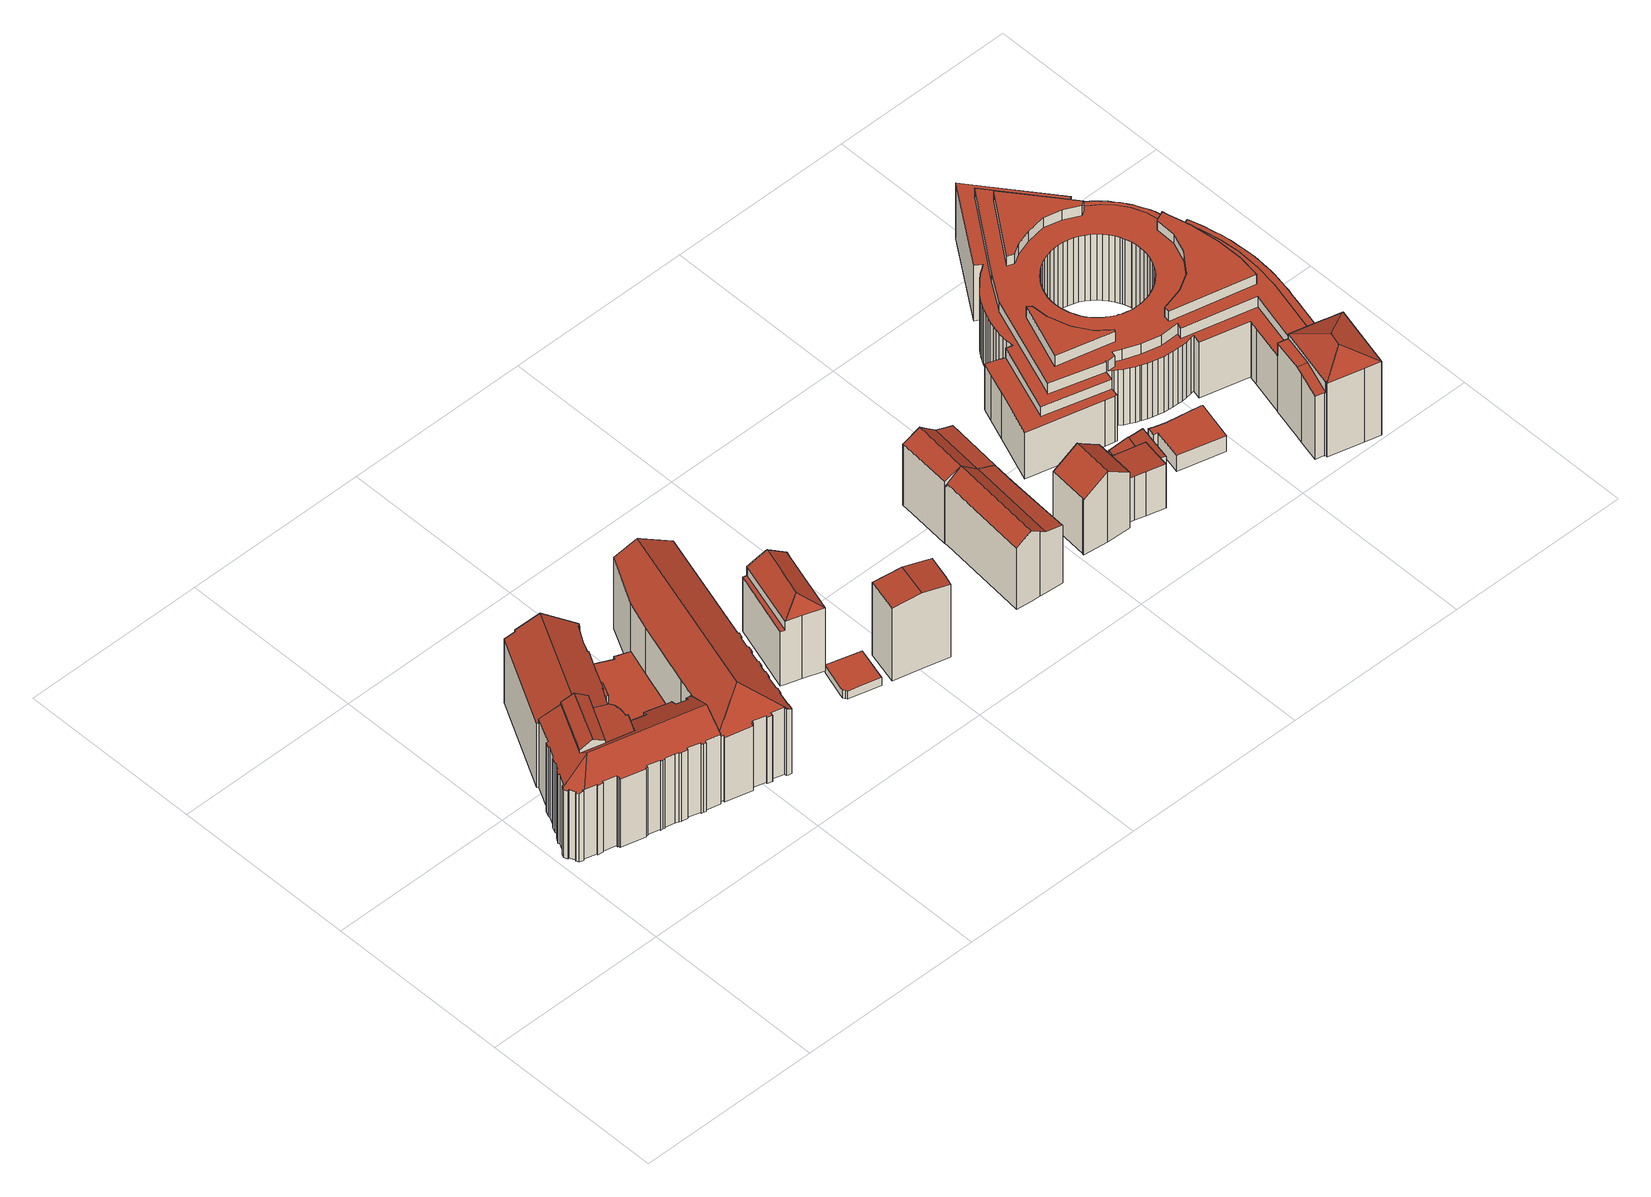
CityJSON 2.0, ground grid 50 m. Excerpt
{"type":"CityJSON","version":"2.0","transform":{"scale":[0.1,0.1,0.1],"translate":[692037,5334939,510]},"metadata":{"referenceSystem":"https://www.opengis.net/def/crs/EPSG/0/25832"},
"CityObjects":{
"building1":{"type":"Building","attributes":{"Gemeindeschluessel":"09162000","HoeheDach":"540.240","HoeheGrund":"512.227","Methode":"2000","NiedrigsteTraufeDesGebaeudes":"530.040","Geometrietyp2DReferenz":"3000","function":"31001_9998","roofType":"3100","measuredHeight":28.01,"storeysAboveGround":6},"geometry":[{"type":"MultiSurface","lod":"2","boundaries":[[[0,1,2,3]],[[4,5,6]],[[7,8,9,10,11,12,13,14,6,5,15,16,17,18,19,20,21,22,23]],[[16,15,24,25,26]],[[27,28,29,30]],[[31,32,33,34]],[[35,36,28,27]],[[37,38,39,40]],[[41,42,43,44]],[[45,46,47,48,49]],[[50,12,11,51]],[[52,53,54,55]],[[56,57,58,59,60,61]],[[62,63,64,65]],[[66,67,68,69,70,71,37,40,72,73,74,75,76,77,78,79,80,31,34,52,55,81,82,83,84,85,86,87,88,89,90,91,0,3,92,93,94,49,48,95,96,97,98,99,100,101,102,103,104,105,106,107,108,109,110,111,41,44,112,113,114,115,35,27,30,116,117,118,119,57,56,120,62,65,121,122,123,124,125,126,50,51,127,128,129,130,131,132,133,134,135]],[[86,136,137,87]],[[138,26,25,139]],[[131,23,22,132]],[[140,141,142,143,144,145,146,147,148,149,47,46,17,16,150,151,152,153,154]],[[44,43,155,112]],[[156,24,15,157,158,159]],[[119,160,58,57]],[[94,161,45,49]],[[7,23,131,130]],[[122,162,163,123]],[[61,164,120,56]],[[98,146,145,99]],[[123,163,165,124]],[[15,5,4]],[[30,29,166,116]],[[82,167,168,83]],[[2,169,92,3]],[[170,171,60,59]],[[129,8,7,130]],[[104,140,154,105]],[[34,33,53,52]],[[111,172,42,41]],[[96,148,147,97]],[[66,173,174,67]],[[87,137,175,88]],[[114,176,177,115]],[[79,178,179,80]],[[85,180,136,86]],[[16,26,138,150]],[[126,13,12,50]],[[181,1,0,91]],[[156,139,25,24]],[[70,182,183,71]],[[40,39,184,72]],[[97,147,146,98]],[[185,176,114,113]],[[88,175,186,89]],[[58,160,187,170,59]],[[83,168,188,84]],[[132,22,21,133]],[[140,104,103,141]],[[84,188,180,85]],[[71,183,38,37]],[[75,189,190,76]],[[73,191,192,74]],[[124,165,193,125]],[[118,117,194,171,170,187]],[[113,112,155,195,185]],[[120,164,63,62]],[[48,47,149,95]],[[101,143,142,102]],[[102,142,141,103]],[[90,196,181,91]],[[110,197,172,111]],[[81,198,167,82]],[[199,161,94,93]],[[17,200,186,175,137,136,180,188,168,167,198,54,53,33,32,179,178,201,202,190,189,192,191,184,39,38,183,182,203,204,174,173,18]],[[127,10,9,128]],[[66,135,19,18,173]],[[68,204,203,69]],[[177,36,35,115]],[[61,60,171,194,166,29,28,36,177,176,185,195,205,159,158,206,207,64,63,164]],[[72,184,191,73]],[[106,153,152,107]],[[134,20,19,135]],[[14,208,6]],[[55,54,198,81]],[[100,144,143,101]],[[99,145,144,100]],[[128,9,8,129]],[[105,154,153,106]],[[76,190,202,77]],[[74,192,189,75]],[[11,10,127,51]],[[69,203,182,70]],[[108,209,210,109]],[[118,187,160,119]],[[122,121,207,206,211,162]],[[80,179,32,31]],[[90,89,186,200,196]],[[4,6,208,193,165,163,162,211,157,15]],[[199,169,2,1,181,196,200,17,46,45,161]],[[205,195,155,43,42,172,197,210,209,212]],[[78,201,178,79]],[[126,125,193,208,14,13]],[[108,107,152,151,212,209]],[[109,210,197,110]],[[95,149,148,96]],[[158,157,211,206]],[[77,202,201,78]],[[116,166,194,117]],[[205,212,151,150,138,139,156,159]],[[92,169,199,93]],[[133,21,20,134]],[[67,174,204,68]],[[65,64,207,121]]],"semantics":{"surfaces":[{"type":"WallSurface"},{"type":"RoofSurface"},{"type":"GroundSurface"}],"values":[0,0,1,0,0,0,0,0,0,0,0,0,0,0,2,0,1,0,1,0,0,0,0,0,0,0,0,0,0,0,0,0,0,0,0,0,0,0,0,0,0,0,0,0,0,0,1,0,0,0,0,0,1,0,0,0,0,0,0,0,0,0,0,0,0,0,0,0,0,0,0,1,0,0,0,0,1,0,0,0,0,0,0,0,0,0,0,0,0,0,0,0,0,0,0,1,1,1,0,0,0,0,0,0,0,0,0,0,0,0,0]}}]},
"building2":{"type":"Building","attributes":{"Gemeindeschluessel":"09162000","HoeheDach":"519.615","HoeheGrund":"512.870","Methode":"1000","NiedrigsteTraufeDesGebaeudes":"519.615","Geometrietyp2DReferenz":"3000","function":"31001_9998","roofType":"1000","measuredHeight":6.75,"storeysAboveGround":1},"geometry":[{"type":"MultiSurface","lod":"2","boundaries":[[[213,214,215,216]],[[217,218,219,220]],[[221,222,223,224]],[[225,226,218,217]],[[227,228,229,230]],[[231,232,233,234]],[[235,236,237,238]],[[230,229,226,225]],[[239,240,222,221]],[[238,237,241,242]],[[243,244,245,246]],[[216,215,247,248]],[[249,250,251,252]],[[249,252,253,254,243,246,255,256,257,258,259,260,261,262,263,264,265,235,238,242,213,216,248,266,227,230,225,217,220,267,268,269,270,239,221,224,231,234]],[[259,271,272,260]],[[246,245,273,255]],[[267,274,275,268]],[[237,236,276,277,278,279,280,272,271,281,282,283,273,245,244,284,285,251,250,233,232,223,222,240,286,287,275,274,219,218,226,229,228,288,247,215,214,241]],[[264,277,276,265]],[[270,286,240,239]],[[265,276,236,235]],[[260,272,280,261]],[[253,285,284,254]],[[220,219,274,267]],[[254,284,244,243]],[[255,273,283,256]],[[269,287,286,270]],[[256,283,282,257]],[[268,275,287,269]],[[261,280,279,262]],[[234,233,250,249]],[[263,262,279,278,277,264]],[[258,281,271,259]],[[247,288,228,227,266,248]],[[252,251,285,253]],[[242,241,214,213]],[[257,282,281,258]],[[224,223,232,231]]],"semantics":{"surfaces":[{"type":"WallSurface"},{"type":"GroundSurface"},{"type":"RoofSurface"}],"values":[0,0,0,0,0,0,0,0,0,0,0,0,0,1,0,0,0,2,0,0,0,0,0,0,0,0,0,0,0,0,0,0,0,0,0,0,0,0]}}]},
"building3":{"type":"Building","attributes":{"Gemeindeschluessel":"09162000","HoeheDach":"539.466","HoeheGrund":"513.320","Methode":"2000","NiedrigsteTraufeDesGebaeudes":"534.000","Geometrietyp2DReferenz":"3000","function":"31001_9998","roofType":"3200","measuredHeight":26.15,"storeysAboveGround":6},"geometry":[{"type":"MultiSurface","lod":"2","boundaries":[[[289,290,291,292]],[[293,294,291,290,295,296,297,298,299,300,301,302,303,304,305,306,307,308,309,310,311,312,313,314,315,316,317,318,319,320,321,322,323,324,325,326,327,328,329,330]],[[331,332,305,304,303,333]],[[334,335,336,337]],[[338,339,340,341]],[[342,343,344,345]],[[346,347,323,322,321,348]],[[349,300,299,350]],[[351,352,353,354]],[[355,356,317,316,315,357]],[[358,324,323,347]],[[359,360,292,291,294,293,361,362]],[[307,306,363,364,365,308]],[[354,353,339,338]],[[366,318,317,356]],[[367,368,369,370]],[[371,312,311,372]],[[313,312,371,373,374,314]],[[295,290,289,375,376,296]],[[325,324,358,377,378,326]],[[378,377,358,347,346,348,379,380,366,356,355,357,374,373,371,372,381,382,365,364,363,332,331,333,383,384,349,350,385,386,376,375,289,292,360,359,362,387,342,345,388,367,370,389,390,391,392,334,337,393,394,395,396,397,398,351,354,338,341,399,400,401,402]],[[301,300,349,384,383,302]],[[363,306,305,332]],[[403,404,405,398,397,396]],[[345,344,406,388]],[[370,369,407,389]],[[401,328,327,402]],[[341,340,408,399]],[[395,409,403,396]],[[387,410,343,342]],[[386,297,296,376]],[[382,309,308,365]],[[348,321,320,379]],[[381,372,311,310,309,382]],[[394,411,409,395]],[[330,329,408,340,339,353,352,405,404]],[[362,361,410,387]],[[390,412,413,391]],[[385,350,299,298,297,386]],[[411,414,336,335,415,413,412,407,369,368,406,344,343,410,361,293,330,404,403,409]],[[402,327,326,378]],[[415,335,334,392,391,413]],[[319,318,366,380,379,320]],[[389,407,412,390]],[[336,414,411,394,393,337]],[[388,406,368,367]],[[333,303,302,383]],[[398,405,352,351]],[[357,315,314,374]],[[329,328,401,400,399,408]]],"semantics":{"surfaces":[{"type":"WallSurface"},{"type":"RoofSurface"},{"type":"GroundSurface"}],"values":[0,1,0,0,0,0,0,0,0,0,0,0,0,0,0,0,0,0,0,0,2,0,0,0,0,0,0,0,0,0,0,0,0,0,0,1,0,0,0,1,0,0,0,0,0,0,0,0,0,0]}}]},
"building4":{"type":"Building","attributes":{"Gemeindeschluessel":"09162000","HoeheDach":"535.120","HoeheGrund":"511.689","Methode":"2000","NiedrigsteTraufeDesGebaeudes":"529.135","Geometrietyp2DReferenz":"3000","function":"31001_9998","roofType":"3200","measuredHeight":23.43,"storeysAboveGround":6},"geometry":[{"type":"MultiSurface","lod":"2","boundaries":[[[416,417,418,419,420,421,422,423,424,425,426]],[[427,428,429,430]],[[431,432,421,420,433,434]],[[435,430,429,436,437,438,439]],[[432,431,427,430,435,439,425,424,423,422,421]],[[439,438,426,425]],[[437,416,426,438]],[[440,419,418,417,436]],[[437,436,417,416]],[[428,434,433,420,419,440]],[[431,434,428,427]],[[429,428,440,436]]],"semantics":{"surfaces":[{"type":"WallSurface"},{"type":"GroundSurface"},{"type":"RoofSurface"}],"values":[0,0,0,0,1,0,2,2,0,2,0,2]}}]},
"building5":{"type":"Building","attributes":{"Gemeindeschluessel":"09162000","HoeheDach":"513.590","HoeheGrund":"511.150","Methode":"1000","NiedrigsteTraufeDesGebaeudes":"513.590","Geometrietyp2DReferenz":"3000","function":"31001_2000","roofType":"1000","measuredHeight":2.44},"geometry":[{"type":"MultiSurface","lod":"2","boundaries":[[[441,442,443,444,445,446]],[[447,448,449,450]],[[448,451,445,444,443,452,453,454,449]],[[449,454,453,455,456,450]],[[457,452,443,442]],[[458,446,445,451,448,447]],[[442,441,446,458,447,450,456,455,457]],[[455,453,452,457]]],"semantics":{"surfaces":[{"type":"WallSurface"},{"type":"RoofSurface"},{"type":"GroundSurface"}],"values":[0,0,1,0,0,0,2,0]}}]},
"building6":{"type":"Building","attributes":{"Gemeindeschluessel":"09162000","HoeheDach":"535.594","HoeheGrund":"511.110","Methode":"1000","NiedrigsteTraufeDesGebaeudes":"534.460","Geometrietyp2DReferenz":"3000","function":"31001_9998","roofType":"3100","measuredHeight":24.48},"geometry":[{"type":"MultiSurface","lod":"2","boundaries":[[[459,460,461,462]],[[463,464,465,466,467,468]],[[469,465,464,470]],[[471,466,465,469]],[[468,467,461,460]],[[472,473,463,468,460,459]],[[470,464,463,473]],[[467,466,471,474,462,461]],[[470,473,472,459,462,474,471,469]]],"semantics":{"surfaces":[{"type":"WallSurface"},{"type":"RoofSurface"},{"type":"GroundSurface"}],"values":[0,1,0,0,1,0,0,0,2]}}]},
"building7":{"type":"Building","attributes":{"Gemeindeschluessel":"09162000","HoeheDach":"533.320","HoeheGrund":"510.520","Methode":"2000","NiedrigsteTraufeDesGebaeudes":"529.132","Geometrietyp2DReferenz":"3000","function":"31001_1000","roofType":"3100","measuredHeight":22.8,"storeysAboveGround":5},"geometry":[{"type":"MultiSurface","lod":"2","boundaries":[[[475,476,477,478]],[[479,480,481,482,476,475]],[[483,484,485,486,487,488]],[[489,490,491]],[[492,493,483,488,494,480,479,495]],[[496,497,498,499]],[[478,477,491,490,500,501,502]],[[499,498,486,485]],[[485,484,483,493,492,495,503,502,501,500,504,505,506,507,496,499]],[[507,508,497,496]],[[494,488,487,486,498,497,508,481,480]],[[491,477,476,489]],[[489,476,482,481,508,507,506,505,504,500,490]],[[503,495,479,475,478,502]]],"semantics":{"surfaces":[{"type":"RoofSurface"},{"type":"WallSurface"},{"type":"GroundSurface"}],"values":[0,0,1,0,1,1,1,1,2,1,0,1,1,1]}}]},
"building8":{"type":"Building","attributes":{"Gemeindeschluessel":"09162000","HoeheDach":"533.369","HoeheGrund":"510.480","Methode":"2000","NiedrigsteTraufeDesGebaeudes":"529.281","Geometrietyp2DReferenz":"3000","function":"31001_1000","roofType":"3100","measuredHeight":22.89,"storeysAboveGround":5},"geometry":[{"type":"MultiSurface","lod":"2","boundaries":[[[496,509,508,507]],[[499,496,507,506,504,500,510,511,512,513,514,515,516,517,518]],[[519,520,521,514,513,512,511,522]],[[508,509,523,524,525,526,527,481]],[[517,525,524,518]],[[518,524,523,499]],[[499,523,509,496]],[[504,506,507,508,481,528,529,500]],[[481,527,521,520,528]],[[516,526,525,517]],[[527,526,516,515,514,521]],[[529,530,522,511,510,500]],[[528,520,519,522,530,529]]],"semantics":{"surfaces":[{"type":"WallSurface"},{"type":"GroundSurface"},{"type":"RoofSurface"}],"values":[0,1,0,2,0,0,0,0,2,0,0,0,2]}}]},
"building9":{"type":"Building","attributes":{"Gemeindeschluessel":"09162000","HoeheDach":"533.698","HoeheGrund":"511.100","Methode":"2000","NiedrigsteTraufeDesGebaeudes":"528.731","Geometrietyp2DReferenz":"3000","function":"31001_9998","roofType":"3100","measuredHeight":22.6,"storeysAboveGround":4},"geometry":[{"type":"MultiSurface","lod":"2","boundaries":[[[531,532,533,534]],[[535,536,537,538,539]],[[540,541,532,531]],[[542,543,544,545]],[[539,538,546,547]],[[548,549,536,535]],[[534,533,549,548]],[[550,551,541,540]],[[545,550,540,531,534,548,535,539,547,552,542]],[[536,549,533,532,541,551,553,537]],[[545,544,553,551,550]],[[552,554,543,542]],[[538,537,553,544,543,554,546]],[[547,546,554,552]]],"semantics":{"surfaces":[{"type":"WallSurface"},{"type":"GroundSurface"},{"type":"RoofSurface"}],"values":[0,0,0,0,0,0,0,0,1,2,0,0,2,0]}}]},
"building10":{"type":"Building","attributes":{"Gemeindeschluessel":"09162000","HoeheDach":"514.770","HoeheGrund":"511.320","Methode":"2000","NiedrigsteTraufeDesGebaeudes":"514.770","Geometrietyp2DReferenz":"3000","function":"31001_2000","roofType":"1000","measuredHeight":3.45},"geometry":[{"type":"MultiSurface","lod":"2","boundaries":[[[555,556,557,558]],[[555,559,560,556]],[[557,561,562,558]],[[558,562,559,555]],[[562,561,560,559]],[[556,560,561,557]]],"semantics":{"surfaces":[{"type":"GroundSurface"},{"type":"WallSurface"},{"type":"RoofSurface"}],"values":[0,1,1,1,2,1]}}]},
"building11":{"type":"Building","attributes":{"Gemeindeschluessel":"09162000","HoeheDach":"515.160","HoeheGrund":"511.441","Methode":"1000","NiedrigsteTraufeDesGebaeudes":"514.808","Geometrietyp2DReferenz":"3000","function":"31001_2000","roofType":"1000","measuredHeight":3.72},"geometry":[{"type":"MultiSurface","lod":"2","boundaries":[[[563,564,565,566]],[[567,568,564,563]],[[569,570,568,567]],[[570,565,564,568]],[[563,566,569,567]],[[566,565,570,569]]],"semantics":{"surfaces":[{"type":"WallSurface"},{"type":"RoofSurface"},{"type":"GroundSurface"}],"values":[0,0,0,1,2,0]}}]},
"building12":{"type":"Building","attributes":{"Gemeindeschluessel":"09162000","HoeheDach":"525.918","HoeheGrund":"511.678","Methode":"2000","NiedrigsteTraufeDesGebaeudes":"525.343","Geometrietyp2DReferenz":"3000","function":"31001_9998","roofType":"1000","measuredHeight":14.24,"storeysAboveGround":4},"geometry":[{"type":"MultiSurface","lod":"2","boundaries":[[[571,572,573,574]],[[575,576,577,578]],[[579,580,581,582]],[[583,584,572,571]],[[578,577,585,586]],[[584,587,581,580,588,585,577,576,573,572]],[[582,581,587,589]],[[586,585,588,590]],[[584,583,589,587]],[[590,588,580,579]],[[574,573,576,575]],[[589,583,571,574,575,578,586,590,579,582]]],"semantics":{"surfaces":[{"type":"WallSurface"},{"type":"RoofSurface"},{"type":"GroundSurface"}],"values":[0,0,0,0,0,1,0,0,0,0,0,2]}}]},
"building13":{"type":"Building","attributes":{"Gemeindeschluessel":"09162000","HoeheDach":"519.031","HoeheGrund":"511.640","Methode":"1000","NiedrigsteTraufeDesGebaeudes":"517.902","Geometrietyp2DReferenz":"3000","function":"31001_9998","roofType":"2100","measuredHeight":7.39,"storeysAboveGround":2},"geometry":[{"type":"MultiSurface","lod":"2","boundaries":[[[591,592,593,594,595,596]],[[597,598,593,592,599,600]],[[601,597,600,602,603,604]],[[598,597,601,604,605,595,594,593]],[[603,606,596,595,605,604]],[[602,600,599,592,591,596,606,603]]],"semantics":{"surfaces":[{"type":"WallSurface"},{"type":"GroundSurface"},{"type":"RoofSurface"}],"values":[0,0,0,1,0,2]}}]},
"building14":{"type":"Building","attributes":{"Gemeindeschluessel":"09162000","HoeheDach":"518.870","HoeheGrund":"511.700","Methode":"1000","NiedrigsteTraufeDesGebaeudes":"518.033","Geometrietyp2DReferenz":"3000","function":"31001_9998","roofType":"9999","measuredHeight":7.17,"storeysAboveGround":2},"geometry":[{"type":"MultiSurface","lod":"2","boundaries":[[[607,608,609,610,611,583]],[[612,613,614,615]],[[608,607,583,616,612,615]],[[615,614,609,608]],[[610,609,614,613,617,611]],[[611,617,613,612,616,583]]],"semantics":{"surfaces":[{"type":"WallSurface"},{"type":"GroundSurface"},{"type":"RoofSurface"}],"values":[0,0,1,0,2,0]}}]},
"building15":{"type":"Building","attributes":{"Gemeindeschluessel":"09162000","HoeheDach":"516.830","HoeheGrund":"511.680","Methode":"2000","NiedrigsteTraufeDesGebaeudes":"516.830","Geometrietyp2DReferenz":"3000","function":"31001_2000","roofType":"1000","measuredHeight":5.15},"geometry":[{"type":"MultiSurface","lod":"2","boundaries":[[[618,619,620,621,622,623]],[[624,625,623,622]],[[626,627,628,629,630,631]],[[632,633,627,626,631,634,635,624,622,621,620,636,637]],[[629,628,638,639,640,641,619,618,623,625,642,643,630]],[[627,633,632,639,638,628]],[[637,640,639,632]],[[620,619,641,636]],[[636,641,640,637]],[[635,642,625,624]],[[630,643,642,635,634,631]]],"semantics":{"surfaces":[{"type":"WallSurface"},{"type":"GroundSurface"},{"type":"RoofSurface"}],"values":[0,0,0,1,2,0,0,0,0,0,0]}}]},
"building16":{"type":"Building","attributes":{"name":"Maximilianstr","Gemeindeschluessel":"09162000","HoeheDach":"537.250","HoeheGrund":"510.493","Methode":"2000","NiedrigsteTraufeDesGebaeudes":"525.260","Geometrietyp2DReferenz":"3000","function":"31001_9998","roofType":"1000","measuredHeight":26.76,"storeysAboveGround":7},"geometry":[{"type":"MultiSurface","lod":"2","boundaries":[[[644,645,646,647]],[[648,649,650,651]],[[652,653,654,655]],[[656,657,658,659]],[[660,661,662,663]],[[664,665,666,667]],[[668,669,670,671]],[[672,673,674,675]],[[676,677,678,679]],[[680,681,682,683]],[[684,685,686,687]],[[688,689,690,691]],[[692,693,694,695]],[[696,697,698,699]],[[700,701,702,703]],[[704,705,706,707]],[[708,709,710,711,712,713,651,650,714,715,716,717,718]],[[719,720,721,722]],[[723,724,725,726]],[[727,728,729,730]],[[731,732,733,734]],[[735,736,737,738]],[[739,740,741,742]],[[743,744,745,746]],[[747,748,749,750]],[[751,752,728,727]],[[753,754,755,756]],[[757,758,661,660]],[[759,760,761,762]],[[763,764,665,664]],[[765,766,767,768]],[[769,770,771,772]],[[773,774,775,776]],[[777,778,779,780]],[[781,782,783,784]],[[756,755,785,786]],[[787,788,789,790]],[[791,792,793,794]],[[722,721,760,759]],[[795,796,797,798]],[[663,662,799,800]],[[801,802,803,804]],[[805,806,740,739]],[[807,808,797,796,809,810,811,812,813,814,815,714,650,649,816,817,818,819,820,757,660,663,800,821,822,823,824,825,826,827,828,829,830,831,832,833,834,761,760,721,720,835,836],[699,791,794,837,838,839,840,696],[783,782,674,673,841,646,645,737,736,771,770,842,843,844,845,785,755,754,694,693,846,847,848,849,850,851,852,690,689,686,685,853,854,855,856,857,858,859,860,861,862,863,864,865,866,867,868,869,870,871,872,873,874,875,876,877,878,879,880,666,665,764,729,728,752,881],[882,805,739,742,883,884,885,886,887]],[[888,834,833,889]],[[790,789,890,891]],[[892,854,853,893]],[[894,895,778,777]],[[896,879,878,897]],[[898,899,900,901,902,903,904,905,731,734,680,683,906,907,908,909,910,911,912,913,914,915,916,676,679,917,918,919,920,921,656,659,922,923,924,925,926,927,928,929,704,707,930,931,932,933,934,935,936,937,938,939,940,941,942,943,944,945,894,777,780,946,947,948,949,950,951,952,953,954,955,700,703,956,743,746,957,958,801,804,773,776,959,652,655,960,961,787,790,891,962,963,964,965,765,768,966,967,723,726,668,671,968,969,970,971,972,973,974,975,976,977,978,979,980,981,982,983,984,985,986,987,747,750,988,989,990,991,992,993,994,995],[892,893,684,687,688,691,996,997,998,999,1000,1001,1002,692,695,753,756,786,1003,1004,1005,1006,769,772,735,738,644,647,1007,672,675,781,784,1008,751,727,730,763,664,667,1009,896,897,1010,1011,1012,1013,1014,1015,1016,1017,1018,1019,1020,1021,1022,1023,1024,1025,1026,1027,1028,1029,1030,1031,1032]],[[910,1033,1034,911]],[[953,1035,1036,954]],[[772,771,736,735]],[[990,1037,1038,991]],[[924,1039,1040,925]],[[1007,841,673,672]],[[994,1041,1042,995]],[[1006,842,770,769]],[[940,939,1043,798,797,808,941]],[[839,1044,1045,840]],[[838,1046,1044,839]],[[1047,809,796,795]],[[903,1048,1049,904]],[[977,1050,1051,978]],[[956,1052,744,743]],[[822,1053,1054,823]],[[826,1055,1056,827]],[[907,906,683,682,713,712,1057]],[[1058,829,1059,758,757,1060]],[[726,725,669,668]],[[901,1061,1062,902]],[[891,890,1063,962]],[[1064,810,809,1047]],[[911,1034,1065,912]],[[1066,1067,1068,950,949,948,1069]],[[916,1070,677,676]],[[1009,880,879,896]],[[915,914,1071,1072,1073,1070,916]],[[687,686,689,688]],[[1074,811,810,1064]],[[1012,875,874,1013]],[[967,1075,724,723]],[[1020,867,866,1021]],[[1076,1077,1078,1079,741,740,806,1080,1081]],[[993,1082,1041,994]],[[905,1083,732,731]],[[1001,847,846,1002]],[[784,783,881,1008]],[[931,1084,1085,932]],[[699,698,792,791]],[[738,737,645,644]],[[950,1068,1086,951]],[[1019,868,867,1020]],[[734,733,681,680]],[[1087,812,811,1074]],[[969,1088,1089,970]],[[1090,1091,1067,1066]],[[1092,807,836,1093]],[[895,1094,1095,1096,1090,1066,1069,1097,1098,779,778]],[[1099,817,816,1100]],[[933,1101,1102,934]],[[980,1103,1104,981]],[[951,1086,1105,952]],[[1023,864,863,1024]],[[884,1078,1077,885]],[[823,1054,1106,824]],[[991,1038,1107,992]],[[971,1108,1109,972]],[[1110,820,819,1111]],[[1005,843,842,1006]],[[965,1112,766,765]],[[703,702,1052,956]],[[1113,815,814,1114]],[[945,1094,895,894]],[[995,1042,1115,898]],[[1034,1033,1116,1117,1118]],[[1004,844,843,1005]],[[999,849,848,1000]],[[1119,799,662,661,758,1059,1120,1056,1055,1121,1106,1054,1053]],[[979,1122,1103,980]],[[958,1123,802,801]],[[1008,881,752,751]],[[932,1085,1101,933]],[[946,1098,1097,947]],[[882,1080,806,805]],[[966,1124,1075,967]],[[954,1036,1125,955]],[[961,1126,788,787]],[[804,803,774,773]],[[746,745,1127,957]],[[957,1127,1123,958]],[[922,1128,1129,923]],[[768,767,1124,966]],[[1130,708,718,1131,1132]],[[899,1133,1134,900]],[[800,799,1119,821]],[[1028,859,858,1029]],[[981,1104,1135,982]],[[695,694,754,753]],[[1072,1136,709,708,1130,1073]],[[883,1079,1078,884]],[[1015,872,871,1016]],[[938,1137,1043,939]],[[707,706,1138,930]],[[959,1139,653,652]],[[937,1140,1137,938]],[[893,853,685,684]],[[1141,818,817,1099]],[[885,1077,1076,886]],[[1018,869,868,1019]],[[975,1142,1143,976]],[[1144,1092,1093,1145,719,722,759,762,888,889,1146,1147,1148,1058,1060,1110,1111,1141,1099,1100,648,651,713,682,681,733,732,1083,1049,1048,1062,1061,1134,1133,1115,1042,1041,1082,1107,1038,1037,1149,1150,749,748,1151,1152,1153,1154,1155,1135,1104,1103,1122,1051,1050,1143,1142,1156,1157,1109,1108,1089,1088,1158,670,669,725,724,1075,1124,767,766,1112,1159,1160,1063,890,789,788,1126,1161,654,653,1139,775,774,803,802,1123,1127,745,744,1052,702,701,1125,1036,1035,1105,1086,1068,1067,1091]],[[983,1155,1154,984]],[[1096,1144,1091,1090]],[[1011,876,875,1012]],[[992,1107,1082,993]],[[1022,865,864,1023]],[[824,1106,1121,825]],[[997,851,850,998]],[[982,1135,1155,983]],[[1026,861,860,1027]],[[927,1162,1163,928]],[[898,1115,1133,899]],[[935,1164,1165,936]],[[1013,874,873,1014]],[[970,1089,1108,971]],[[989,1149,1037,990]],[[821,1119,1053,822]],[[1145,835,720,719]],[[1014,873,872,1015]],[[677,1070,1073,1130,1132,1166,678]],[[968,1158,1088,969]],[[750,749,1150,988]],[[655,654,1161,960]],[[1111,819,818,1141]],[[998,850,849,999]],[[1031,856,855,1032]],[[964,1159,1112,965]],[[1029,858,857,1030]],[[1000,848,847,1001]],[[986,1152,1151,987]],[[1027,860,859,1028]],[[1045,1044,1046,1167,793,792,698,697]],[[925,1040,1168,926]],[[1118,1117,709,1136,1072,1071,1169]],[[667,666,880,1009]],[[840,1045,697,696]],[[1032,855,854,892]],[[987,1151,748,747]],[[1002,846,693,692]],[[786,785,845,1003]],[[912,1065,1169,913]],[[1021,866,865,1022]],[[1160,1159,964,963,962,1063]],[[1024,863,862,1025]],[[827,1056,1120,828]],[[900,1134,1061,901]],[[897,878,877,1010]],[[955,1125,701,700]],[[1116,1033,910,909,908,1170]],[[1043,1137,1140,1165,1164,1102,1101,1085,1084,1138,706,705,1171,1163,1162,1168,1040,1039,1129,1128,658,657,1172,717,716,715,1113,1114,1173,1087,1074,1064,1047,795,798]],[[1173,813,812,1087]],[[926,1168,1162,927]],[[671,670,1158,968]],[[944,1095,1094,945]],[[1169,1071,914,913]],[[973,1157,1156,974]],[[985,1153,1152,986]],[[1166,1132,1131,919,918,917]],[[974,1156,1142,975]],[[928,1163,1171,929]],[[1016,871,870,1017]],[[1100,816,649,648]],[[1003,845,844,1004]],[[825,1121,1055,826]],[[934,1102,1164,935]],[[887,1081,1080,882]],[[889,833,832,1146]],[[1010,877,876,1011]],[[907,1057,1170,908]],[[929,1171,705,704]],[[960,1161,1126,961]],[[794,793,1167,837]],[[1131,718,717,1172,921,920,919]],[[923,1129,1039,924]],[[837,1167,1046,838]],[[886,1076,1081,887]],[[647,646,841,1007]],[[776,775,1139,959]],[[984,1154,1153,985]],[[952,1105,1035,953]],[[947,1097,1069,948]],[[996,852,851,997]],[[1114,814,813,1173]],[[1147,831,830,1148]],[[1060,757,820,1110]],[[972,1109,1157,973]],[[936,1165,1140,937]],[[828,1120,1059,829]],[[730,729,764,763]],[[902,1062,1048,903]],[[978,1051,1122,979]],[[1065,1034,1118,1169]],[[1030,857,856,1031]],[[976,1143,1050,977]],[[1148,830,829,1058]],[[1092,1144,1096,1095,944,943,942,941,808,807]],[[679,678,1166,917]],[[675,674,782,781]],[[1146,832,831,1147]],[[780,779,1098,946]],[[659,658,1128,922]],[[715,714,815,1113]],[[1025,862,861,1026]],[[1093,836,835,1145]],[[988,1150,1149,989]],[[691,690,852,996]],[[1117,1116,1170,1057,712,711,710,709]],[[904,1049,1083,905]],[[1017,870,869,1018]],[[742,741,1079,883]],[[921,1172,657,656]],[[930,1138,1084,931]],[[762,761,834,888]]],"semantics":{"surfaces":[{"type":"WallSurface"},{"type":"RoofSurface"},{"type":"GroundSurface"}],"values":[0,0,0,0,0,0,0,0,0,0,0,0,0,0,0,0,0,0,0,0,0,0,0,0,0,0,0,0,0,0,0,0,0,0,0,0,0,0,0,0,0,0,0,1,0,0,0,0,0,2,0,0,0,0,0,0,0,0,0,0,0,0,0,0,0,0,0,0,0,0,0,0,0,0,0,0,0,0,0,0,0,0,0,1,0,0,0,0,0,0,0,0,0,0,0,0,0,0,1,0,0,0,0,0,0,0,0,0,0,0,0,0,0,0,0,1,0,0,1,0,0,0,0,0,0,0,0,0,0,0,0,0,0,1,0,0,0,0,0,0,0,0,0,0,0,0,0,0,0,0,0,1,0,0,0,0,0,0,0,0,0,0,0,0,0,0,0,0,0,0,1,0,0,0,0,0,0,0,0,0,0,0,1,0,1,0,0,0,0,0,0,0,0,0,0,0,0,0,0,0,1,0,0,0,0,0,0,0,0,0,0,0,0,0,0,0,0,0,0,0,0,0,0,0,0,0,0,0,0,0,0,0,0,0,0,0,0,0,0,0,0,0,1,0,0,0,0,0,0,0,0,0,0,0,0,0,0,1,0,0,0,0,0,0]}}]}
},
"vertices":[
[25,275,22],[25,275,241],[21,283,240],[21,283,22],[230,309,266],[230,309,275],[238,324,266],[376,344,237],[372,345,236],[317,362,235],[309,365,234],[303,348,244],[296,350,244],[265,360,243],[258,362,243],[155,327,275],[91,344,275],[98,327,283],[396,252,283],[416,323,243],[407,325,242],[404,326,242],[401,315,248],[370,325,247],[155,327,283],[123,335,302],[91,344,283],[365,619,22],[365,619,229],[353,594,229],[353,594,22],[226,224,22],[226,224,245],[193,232,245],[193,232,22],[392,665,22],[392,665,228],[328,200,22],[328,200,246],[295,209,246],[295,209,22],[270,742,22],[270,742,245],[317,717,280],[317,717,22],[9,309,241],[11,314,242],[14,320,242],[14,320,22],[9,309,22],[296,350,22],[303,348,22],[192,229,22],[192,229,243],[188,230,243],[188,230,22],[298,487,22],[306,483,22],[306,483,200],[300,486,200],[300,486,226],[298,487,228],[259,424,22],[259,424,230],[254,426,234],[254,426,22],[395,248,22],[379,188,22],[340,197,22],[339,193,22],[332,195,22],[327,196,22],[294,205,22],[277,209,22],[272,211,22],[272,212,22],[264,215,22],[237,221,22],[236,219,22],[231,220,22],[225,221,22],[187,228,22],[122,245,22],[123,250,22],[120,250,22],[121,254,22],[86,263,22],[85,260,22],[70,263,22],[71,266,22],[36,275,22],[36,272,22],[24,285,22],[17,301,22],[13,299,22],[18,318,22],[34,348,22],[31,350,22],[39,364,22],[42,363,22],[51,378,22],[49,379,22],[57,395,22],[60,395,22],[75,424,22],[73,425,22],[80,440,22],[83,438,22],[120,507,22],[116,509,22],[245,750,22],[268,738,22],[320,715,22],[367,690,22],[400,672,22],[395,663,22],[355,592,22],[326,538,22],[329,518,22],[310,481,22],[262,428,22],[248,413,22],[255,403,22],[255,396,22],[257,388,22],[253,363,22],[265,360,22],[309,365,22],[317,362,22],[372,345,22],[376,344,22],[370,325,22],[401,315,22],[404,326,22],[407,325,22],[416,323,22],[86,263,247],[85,260,245],[164,482,283],[193,468,302],[75,424,245],[60,395,245],[57,395,243],[49,379,244],[51,378,245],[42,363,245],[39,364,243],[31,350,243],[34,348,245],[18,318,245],[164,482,275],[118,505,245],[83,438,245],[80,440,243],[73,425,244],[320,715,282],[223,454,283],[208,426,275],[208,426,261],[223,454,261],[310,481,200],[13,299,240],[255,403,268],[255,396,268],[262,428,231],[257,388,267],[355,592,227],[122,245,242],[123,250,245],[24,285,242],[326,536,200],[326,536,226],[268,738,245],[395,248,281],[379,188,246],[70,263,245],[400,672,225],[395,663,225],[231,220,244],[225,221,244],[121,254,247],[36,272,245],[332,195,244],[327,196,244],[294,205,244],[367,690,250],[71,266,247],[329,518,200],[120,250,245],[272,212,245],[264,215,245],[277,209,244],[272,211,244],[253,363,266],[326,538,227],[322,714,283],[36,275,246],[245,750,228],[187,228,242],[17,301,242],[40,274,247],[236,219,244],[237,221,245],[339,193,244],[340,197,246],[192,469,283],[248,412,233],[248,413,234],[258,362,266],[120,507,230],[116,509,227],[248,412,270],[118,505,230],
[253,426,29],[253,426,96],[259,424,96],[259,424,29],[329,518,29],[329,518,96],[326,539,96],[326,539,29],[418,651,29],[418,651,96],[468,626,96],[468,626,29],[310,481,29],[310,481,96],[298,487,29],[298,487,96],[306,483,96],[306,483,29],[472,633,29],[472,633,96],[511,619,96],[511,619,29],[255,396,29],[255,396,96],[254,403,96],[254,403,29],[395,663,29],[395,663,96],[248,413,96],[248,413,29],[404,326,29],[404,326,96],[401,315,96],[401,315,29],[261,428,96],[261,428,29],[487,546,29],[487,546,96],[431,371,96],[431,371,29],[416,323,29],[407,325,29],[370,325,29],[376,344,29],[372,345,29],[317,362,29],[309,365,29],[303,347,29],[296,350,29],[265,360,29],[254,363,29],[253,363,29],[257,388,29],[291,476,29],[355,592,29],[353,594,29],[365,619,29],[392,665,29],[309,365,96],[303,347,96],[370,325,96],[355,592,96],[353,594,96],[257,388,96],[253,363,96],[254,363,96],[265,360,96],[296,350,96],[317,362,96],[372,345,96],[376,344,96],[407,325,96],[416,323,96],[392,665,96],[365,619,96],[291,476,96],
[556,153,33],[556,153,242],[552,139,242],[552,139,33],[544,141,246],[551,139,242],[555,153,242],[554,153,243],[565,192,244],[567,191,242],[568,191,242],[573,207,242],[572,208,242],[570,208,244],[581,247,244],[584,246,242],[585,246,242],[589,262,242],[589,263,242],[586,263,244],[592,284,244],[595,283,242],[596,283,242],[600,297,242],[599,298,242],[597,298,244],[606,330,244],[609,329,242],[610,329,242],[615,345,242],[614,345,242],[611,346,244],[621,379,244],[624,378,242],[625,378,242],[629,390,242],[627,390,242],[625,391,244],[717,698,245],[638,722,291],[631,724,295],[486,249,295],[584,246,33],[585,246,33],[581,247,33],[453,160,33],[453,160,242],[382,178,240],[382,178,33],[487,546,33],[487,546,247],[511,619,248],[511,619,33],[505,157,33],[505,157,248],[504,151,245],[504,151,33],[624,378,33],[625,378,33],[621,379,33],[573,207,33],[568,191,33],[416,323,33],[416,323,245],[431,371,245],[431,371,33],[609,329,33],[610,329,33],[606,330,33],[629,390,33],[544,141,33],[551,139,33],[539,142,246],[539,142,33],[589,262,33],[589,263,33],[586,263,33],[615,345,33],[492,158,33],[492,158,247],[459,168,247],[459,168,33],[600,297,33],[596,283,33],[599,298,33],[597,298,33],[555,153,33],[554,153,33],[627,390,33],[625,391,33],[611,346,33],[614,345,33],[595,283,33],[592,284,33],[570,208,33],[572,208,33],[567,191,33],[565,192,33],[538,148,33],[491,155,33],[458,168,33],[457,165,33],[454,166,33],[453,161,33],[383,182,33],[383,183,33],[378,185,33],[379,188,33],[380,193,33],[395,248,33],[574,741,33],[631,724,33],[638,722,33],[717,698,33],[379,188,245],[380,193,247],[395,248,246],[491,155,245],[458,168,247],[574,741,262],[378,185,243],[538,148,249],[383,183,243],[457,165,245],[454,166,245],[383,182,242],[453,161,242],
[799,544,191],[799,544,220],[831,534,241],[847,529,251],[894,515,220],[894,515,17],[847,529,17],[831,534,17],[799,544,17],[789,547,17],[789,547,191],[837,330,17],[837,330,220],[784,348,220],[784,348,17],[888,497,17],[894,513,17],[894,513,220],[888,497,220],[743,361,17],[743,361,220],[743,361,191],[732,365,191],[732,365,17],[803,388,251],
[855,226,11],[901,214,11],[901,214,36],[855,226,36],[817,235,36],[817,235,11],[814,241,11],[814,241,36],[811,246,36],[811,246,11],[817,237,36],[927,304,36],[837,330,36],[813,254,36],[837,330,11],[813,254,11],[927,304,11],[817,237,11],
[928,207,11],[928,207,245],[951,297,245],[951,297,11],[1074,171,245],[1083,197,245],[1100,259,245],[1092,261,246],[1026,278,256],[1003,189,256],[1100,259,11],[1083,197,11],[1092,261,11],[1003,189,11],[1074,171,11],[1026,278,11],
[1328,176,233],[1353,430,233],[1312,433,203],[1287,180,203],[1354,174,214],[1370,173,202],[1394,420,202],[1354,430,233],[1418,169,5],[1423,237,5],[1430,344,5],[1430,344,193],[1423,237,192],[1418,169,191],[1353,430,192],[1312,440,192],[1312,433,192],[1370,173,5],[1416,169,5],[1416,169,192],[1354,174,5],[1415,415,5],[1415,415,197],[1437,409,192],[1437,409,5],[1312,440,5],[1312,433,5],[1287,180,5],[1328,176,5],[1353,430,5],[1354,430,5],[1394,420,5],[1401,418,5],[1401,418,201],
[1415,415,198],[1324,558,5],[1327,592,5],[1327,591,5],[1369,582,5],[1386,577,5],[1410,572,5],[1414,571,5],[1429,567,5],[1453,562,5],[1327,591,202],[1369,582,234],[1386,577,220],[1327,592,202],[1437,409,193],[1453,562,193],[1429,567,198],[1414,571,201],[1410,572,202],[1353,430,234],[1312,440,203],[1324,558,202],
[1650,283,11],[1650,283,191],[1646,239,191],[1646,239,11],[1641,185,11],[1641,185,191],[1577,188,237],[1576,188,236],[1576,188,11],[1651,295,11],[1651,295,191],[1510,199,11],[1510,199,188],[1520,307,188],[1520,307,11],[1509,196,187],[1509,196,11],[1642,196,11],[1642,196,191],[1599,299,11],[1599,299,228],[1509,199,11],[1588,300,237],[1509,199,187],
[1599,299,13],[1606,363,13],[1658,355,13],[1651,295,13],[1599,299,48],[1606,363,48],[1658,355,48],[1651,295,48],
[1681,274,14],[1681,274,48],[1650,283,52],[1650,283,14],[1690,350,14],[1690,350,48],[1658,355,14],[1658,355,52],
[1748,213,17],[1748,213,156],[1739,170,159],[1739,170,17],[1689,184,17],[1689,184,159],[1662,191,159],[1662,191,17],[1650,283,17],[1650,283,153],[1681,274,153],[1681,274,17],[1757,255,17],[1757,255,153],[1642,196,159],[1642,196,17],[1707,267,153],[1646,239,156],[1707,267,17],[1646,239,17],
[1729,345,79],[1782,338,90],[1782,338,16],[1729,345,16],[1728,345,16],[1728,345,79],[1757,255,16],[1758,255,16],[1758,255,90],[1757,255,90],[1751,256,16],[1751,256,89],[1707,267,79],[1707,267,16],[1720,316,16],[1720,316,79],
[1759,254,17],[1808,242,17],[1808,242,80],[1759,254,88],[1757,255,89],[1782,338,17],[1782,338,88],[1830,341,80],[1830,341,17],[1766,283,17],[1766,283,88],
[1859,336,68],[1891,326,68],[1891,326,17],[1859,336,17],[1846,341,17],[1846,341,68],[1842,318,17],[1842,318,68],[1927,212,17],[1958,204,17],[1958,204,68],[1927,212,68],[1835,236,68],[1835,236,17],[1973,262,17],[1958,205,17],[1845,281,17],[1852,316,17],[1980,311,17],[1985,309,17],[1958,205,68],[1973,262,68],[1985,309,68],[1980,311,68],[1852,316,68],[1845,281,68],
[1892,740,5],[1892,740,217],[1889,736,217],[1889,736,5],[2261,365,184],[2261,365,217],[2219,202,217],[2219,202,184],[1818,858,5],[1818,858,184],[1825,864,184],[1825,864,5],[2164,340,5],[2164,340,184],[2165,343,184],[2165,343,5],[2233,607,217],[2233,607,248],[2243,528,248],[2243,528,217],[1880,595,5],[1880,595,217],[1887,584,217],[1887,584,5],[2192,834,5],[2192,834,184],[2200,823,184],[2200,823,5],[1875,713,5],[1875,713,217],[1870,700,217],[1870,700,5],[2116,52,5],[2116,52,208],[2093,58,208],[2093,58,5],[2283,311,5],[2283,311,184],[2277,288,184],[2277,288,5],[2120,684,5],[2120,684,217],[2116,698,217],[2116,698,5],[2113,706,5],[2113,706,217],[2112,710,217],[2112,710,5],[2034,782,5],[2034,782,217],[2021,785,217],[2021,785,5],[1729,522,217],[1729,522,250],[1789,677,250],[1789,677,217],[1737,730,5],[1737,730,184],[1742,744,184],[1742,744,5],[1948,398,5],[1948,398,184],[1935,401,184],[1935,401,5],[2161,216,227],[2161,216,242],[2170,214,242],[2219,202,242],[2253,193,242],[2253,193,184],[2170,214,217],[2170,214,184],[2161,216,184],[2135,223,184],[2135,223,227],[1830,834,184],[1830,834,217],[1982,1047,217],[1982,1047,184],[2172,854,5],[2172,854,184],[2182,844,184],[2182,844,5],[1866,633,5],[1866,633,217],[1869,620,217],[1869,620,5],[2294,355,5],[2294,355,184],[2290,341,184],[2290,341,5],[1907,756,5],[1907,756,217],[1898,747,217],[1898,747,5],[2098,819,217],[2098,819,248],[2056,840,248],[2056,840,217],[1752,770,5],[1752,770,184],[1758,782,184],[1758,782,5],[2297,611,5],[2297,611,184],[2300,598,184],[2300,598,5],[1864,647,5],[1864,647,217],[2008,788,5],[2008,788,217],[1994,788,217],[1994,788,5],[2218,668,217],[2218,668,248],[2126,857,184],[2126,857,217],[2116,846,217],[2116,846,184],[1874,608,5],[1874,608,217],[2128,887,5],[2128,887,184],[2140,879,184],[2140,879,5],[1918,765,5],[1918,765,217],[1910,759,217],[1910,759,5],[1789,828,5],[1789,828,184],[1798,838,184],[1798,838,5],[1580,462,5],[1580,462,153],[1628,588,153],[1628,588,5],[1866,688,5],[1866,688,217],[1864,674,217],[1864,674,5],[1981,788,217],[1981,788,5],[1851,883,5],[1851,883,184],[1854,885,184],[1854,885,5],[1800,669,217],[1800,669,250],[1802,623,250],[1802,623,217],[1849,452,184],[1849,452,217],[1828,451,217],[1828,451,184],[2243,459,248],[2243,459,217],[1780,817,5],[1780,817,184],[1783,821,184],[1783,821,5],[2110,827,217],[2110,827,248],[1822,452,217],[1823,455,217],[1853,466,217],[1874,456,217],[1917,439,217],[1968,427,217],[2020,428,217],[2015,413,217],[2208,365,217],[2271,433,217],[2274,498,217],[2269,550,217],[2259,605,217],[2239,674,217],[2233,395,217],[2011,447,217],[2014,463,217],[2076,479,217],[2123,506,217],[2164,559,217],[2186,614,217],[2188,671,217],[2215,682,217],[2208,725,217],[2193,762,217],[2174,792,217],[2150,816,217],[2123,835,217],[1777,752,217],[1681,493,217],[1819,565,217],[1847,520,217],[1883,490,217],[1881,484,217],[1881,725,217],[1929,772,217],[1941,778,217],[1954,782,217],[1967,786,217],[2047,777,217],[2059,770,217],[2070,763,217],[2080,754,217],[2090,744,217],[2098,734,217],[2106,722,217],[2120,681,217],[2122,671,217],[2122,657,217],[2121,644,217],[2119,630,217],[2115,617,217],[2110,605,217],[2104,593,217],[2097,582,217],[2088,571,217],[2078,562,217],[2068,553,217],[2056,546,217],[2044,540,217],[2031,535,217],[2018,532,217],[2005,530,217],[1991,530,217],[1978,530,217],[1964,533,217],[1951,536,217],[1943,540,217],[1939,541,217],[1927,548,217],[1918,554,217],[1915,555,217],[1905,564,217],[1895,573,217],[1863,660,217],[1986,989,217],[2008,852,217],[1954,844,217],[1912,831,217],[1885,815,217],[1867,822,217],[2123,835,184],[2150,816,184],[1836,897,184],[1836,897,5],[2122,671,5],[2120,681,5],[1780,412,5],[1780,412,153],[1905,564,5],[1915,555,5],[2310,469,5],[2309,454,5],[2308,440,5],[2307,425,5],[2305,411,5],[2302,397,5],[2300,383,5],[2297,369,5],[2253,193,5],[2252,192,5],[2254,192,5],[2295,181,5],[2296,180,5],[2253,10,5],[2211,20,5],[2118,44,5],[2120,50,5],[2119,50,5],[2116,51,5],[2108,119,5],[2113,137,5],[2134,222,5],[2135,223,5],[2159,318,5],[2037,375,5],[2043,399,5],[2031,397,5],[2017,395,5],[2003,394,5],[1989,394,5],[1975,395,5],[1962,396,5],[1921,404,5],[1908,408,5],[1895,413,5],[1891,415,5],[1882,418,5],[1870,425,5],[1857,431,5],[1846,439,5],[1838,444,5],[1834,446,5],[1828,451,5],[1823,455,5],[1822,452,5],[1816,427,5],[1811,405,5],[1805,406,5],[1651,647,5],[1664,680,5],[1700,667,5],[1711,662,5],[1728,656,5],[1728,662,5],[1728,676,5],[1729,690,5],[1731,703,5],[1734,717,5],[1746,757,5],[1765,794,5],[1772,806,5],[1808,848,5],[1828,867,5],[1840,875,5],[1984,1111,5],[2006,1081,5],[2142,901,5],[2125,888,5],[2151,871,5],[2162,863,5],[2209,812,5],[2217,800,5],[2224,789,5],[2230,776,5],[2236,764,5],[2238,760,5],[2241,751,5],[2246,738,5],[2249,724,5],[2252,711,5],[2254,702,5],[2255,697,5],[2256,683,5],[2257,669,5],[2257,663,5],[2281,670,5],[2282,667,5],[2287,653,5],[2290,640,5],[2294,626,5],[2303,583,5],[2305,569,5],[2307,555,5],[2308,540,5],[2309,526,5],[2310,512,5],[2311,497,5],[2311,483,5],[2106,722,5],[2098,734,5],[2090,744,5],[2080,754,5],[2070,763,5],[2059,770,5],[2047,777,5],[1967,786,5],[1954,782,5],[1941,778,5],[1929,772,5],[1881,725,5],[1863,660,5],[1895,573,5],[1918,554,5],[1927,548,5],[1939,541,5],[1943,540,5],[1951,536,5],[1964,533,5],[1978,530,5],[1991,530,5],[2005,530,5],[2018,532,5],[2031,535,5],[2044,540,5],[2056,546,5],[2068,553,5],[2078,562,5],[2088,571,5],[2097,582,5],[2104,593,5],[2110,605,5],[2115,617,5],[2119,630,5],[2121,644,5],[2122,657,5],[2296,180,243],[2253,10,243],[1729,690,184],[1731,703,184],[2307,555,184],[2308,540,184],[2031,397,184],[2017,395,184],[2311,497,184],[2311,483,184],[1834,446,184],[1883,490,250],[1881,484,250],[1847,520,250],[1853,466,184],[2302,397,184],[2300,383,184],[2252,711,184],[2254,702,184],[1746,757,184],[2011,447,248],[2014,463,248],[2164,559,248],[2186,614,248],[2252,192,243],[2215,682,184],[2215,682,248],[2218,668,184],[2307,425,184],[2305,411,184],[1984,1111,184],[1874,456,184],[2211,20,243],[1711,662,153],[1711,662,184],[1728,656,184],[1700,667,153],[2116,51,207],[2120,50,243],[2119,50,242],[2119,50,207],[1917,439,184],[2162,863,184],[1885,815,248],[1912,831,248],[1954,844,248],[2008,852,248],[1986,989,248],[1867,822,248],[2310,512,184],[2297,369,184],[1908,408,184],[1895,413,184],[1728,662,184],[1968,427,184],[2217,800,184],[2224,789,184],[1642,475,153],[1642,475,184],[1822,452,184],[1681,493,184],[1805,406,153],[1811,405,153],[1816,427,153],[1664,680,153],[1651,647,153],[2274,498,184],[2271,433,184],[1891,415,184],[1882,418,184],[2256,683,184],[2257,669,184],[1728,676,184],[2076,479,248],[2309,526,184],[2230,776,184],[2236,764,184],[2239,674,184],[2259,605,184],[2125,888,184],[2208,365,184],[2015,413,184],[2310,469,184],[2295,181,243],[2212,131,272],[2202,95,272],[2233,395,248],[2188,671,248],[2123,506,248],[2255,697,184],[1772,806,184],[2151,871,184],[1734,717,184],[1840,875,184],[1765,794,184],[2037,375,184],[2043,399,184],[2139,130,230],[2134,222,227],[2113,137,230],[2309,454,184],[2308,440,184],[2257,663,184],[2139,130,242],[1838,444,184],[1921,404,184],[1808,848,184],[1846,439,184],[2269,550,184],[2246,738,184],[2249,724,184],[1816,427,184],[1777,752,184],[2174,792,184],[2193,762,184],[2208,725,184],[2305,569,184],[2303,583,184],[2294,626,184],[2290,640,184],[2287,653,184],[2282,667,184],[2281,670,184],[2241,751,184],[2238,760,184],[2209,812,184],[2142,901,184],[2006,1081,184],[1828,867,184],[1989,394,184],[1975,395,184],[1870,425,184],[1857,431,184],[2108,119,225],[1819,565,250],[2003,394,184],[2118,44,243],[2254,192,243],[1962,396,184],[2159,318,184],[2020,428,184]
]}
